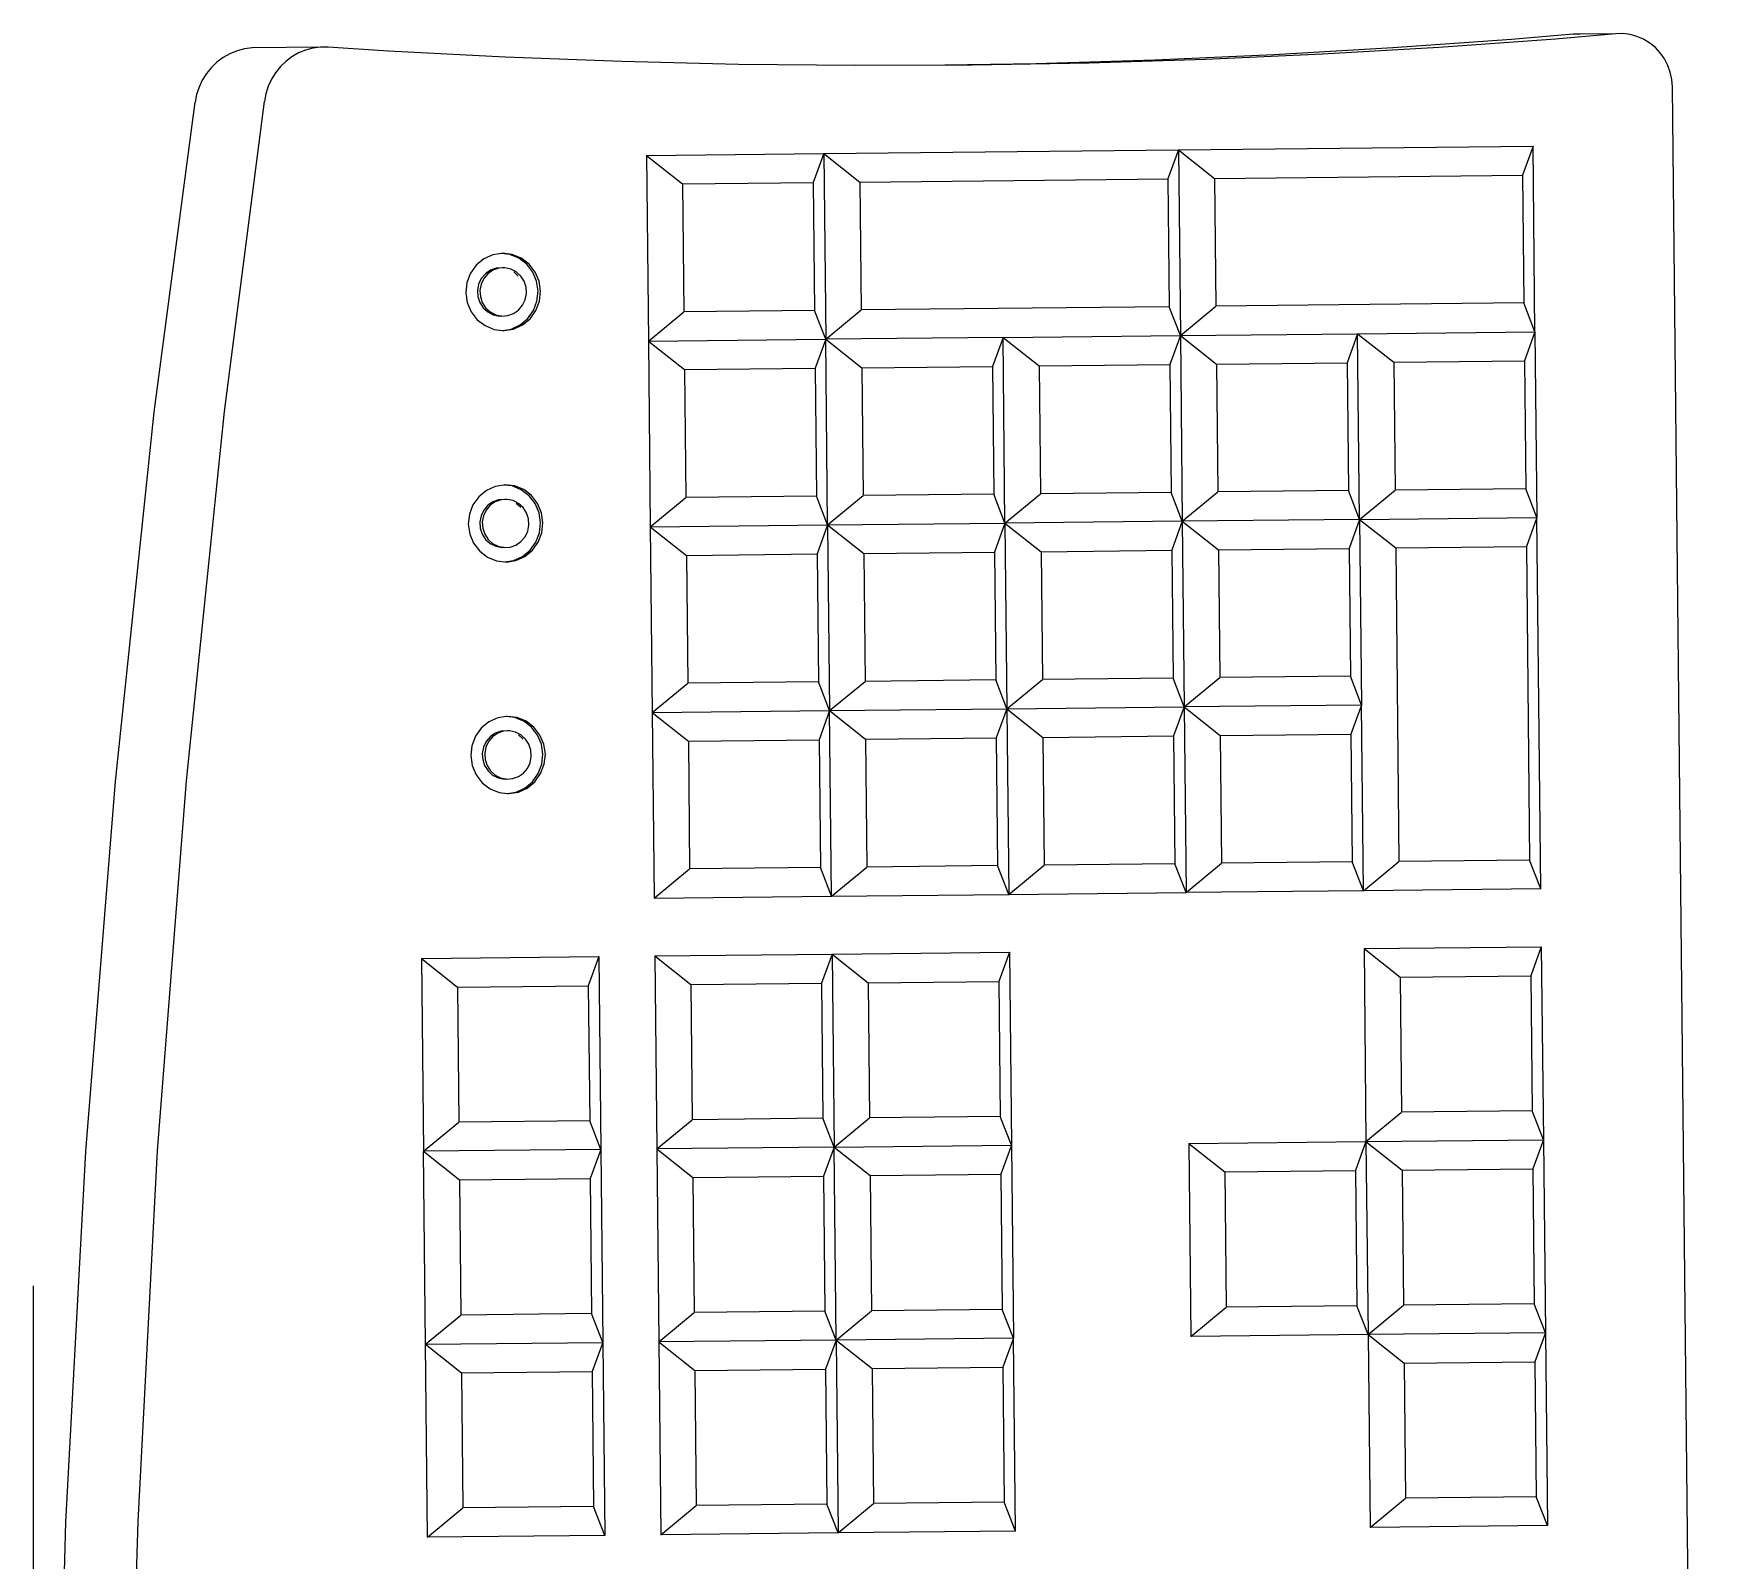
# Model space of a CAD drawing. Header units: metres. Extents: x -17 to 101, y 0 to 79.
# Drawn here: x 61.1716 to 61.3461, y 24.1094 to 24.2676 of the extents above; entities that cross this region are included whole.
import ezdxf

# ---------------------------------------------------------------- set-up
doc = ezdxf.new("R2010")
doc.units = ezdxf.units.M
doc.layers.add('Cotas varias El', color=253, linetype='Continuous', lineweight=13)

msp = doc.modelspace()

# ---------------------------------------------------------------- linework, layer by layer
at = {"layer": 'Cotas varias El'}
for p, q in [((61.33112, 24.26756, 0.04243), (61.32473, 24.26702, 0.04243)), ((61.33555, 24.26761, 0.04243), (61.32928, 24.26706, 0.04243)), ((61.33187, 24.26757, 0.04243), (61.33112, 24.26756, 0.04243)), ((61.33555, 24.26761, 0.04243), (61.33187, 24.26757, 0.04243)), ((61.33628, 24.26762, 0.04243), (61.33555, 24.26761, 0.04243)), ((61.33702, 24.26753, 0.04243), (61.33628, 24.26762, 0.04243)), ((61.33773, 24.26733, 0.04243), (61.33702, 24.26753, 0.04243)), ((61.19265, 24.26584, 0.04243), (61.19191, 24.26554, 0.04243)), ((61.19343, 24.26604, 0.04243), (61.19265, 24.26584, 0.04243)), ((61.19422, 24.26614, 0.04243), (61.19343, 24.26604, 0.04243)), ((61.20129, 24.26622, 0.04243), (61.19422, 24.26614, 0.04243)), ((61.19975, 24.26592, 0.04243), (61.19902, 24.26562, 0.04243)), ((61.20051, 24.26612, 0.04243), (61.19975, 24.26592, 0.04243)), ((61.20129, 24.26622, 0.04243), (61.20051, 24.26612, 0.04243)), ((61.20207, 24.26622, 0.04243), (61.20129, 24.26622, 0.04243)), ((61.20834, 24.26581, 0.04243), (61.20207, 24.26622, 0.04243)), ((61.22043, 24.26518, 0.04243), (61.20834, 24.26581, 0.04243)), ((61.31242, 24.26614, 0.04243), (61.3001, 24.26543, 0.04243)), ((61.31721, 24.26619, 0.04243), (61.30513, 24.26548, 0.04243)), ((61.32473, 24.26702, 0.04243), (61.31242, 24.26614, 0.04243)), ((61.32928, 24.26706, 0.04243), (61.31721, 24.26619, 0.04243)), ((61.33842, 24.26704, 0.04243), (61.33773, 24.26733, 0.04243)), ((61.33906, 24.26665, 0.04243), (61.33842, 24.26704, 0.04243)), ((61.33964, 24.26618, 0.04243), (61.33906, 24.26665, 0.04243)), ((61.34015, 24.26563, 0.04243), (61.33964, 24.26618, 0.04243)), ((61.18998, 24.26412, 0.04243), (61.18947, 24.2635, 0.04243)), ((61.19056, 24.26468, 0.04243), (61.18998, 24.26412, 0.04243)), ((61.19121, 24.26515, 0.04243), (61.19056, 24.26468, 0.04243)), ((61.19191, 24.26554, 0.04243), (61.19121, 24.26515, 0.04243)), ((61.19713, 24.2642, 0.04243), (61.19663, 24.26357, 0.04243)), ((61.1977, 24.26475, 0.04243), (61.19713, 24.2642, 0.04243)), ((61.19833, 24.26523, 0.04243), (61.1977, 24.26475, 0.04243)), ((61.19902, 24.26562, 0.04243), (61.19833, 24.26523, 0.04243)), ((61.23253, 24.26473, 0.04243), (61.22043, 24.26518, 0.04243)), ((61.24463, 24.26443, 0.04243), (61.23253, 24.26473, 0.04243)), ((61.25673, 24.26431, 0.04243), (61.24463, 24.26443, 0.04243)), ((61.26599, 24.26434, 0.04243), (61.25673, 24.26431, 0.04243)), ((61.27543, 24.2645, 0.04243), (61.26599, 24.26434, 0.04243)), ((61.26883, 24.26435, 0.04243), (61.26599, 24.26434, 0.04243)), ((61.28094, 24.26456, 0.04243), (61.26883, 24.26435, 0.04243)), ((61.28777, 24.26488, 0.04243), (61.27543, 24.2645, 0.04243)), ((61.29303, 24.26494, 0.04243), (61.28094, 24.26456, 0.04243)), ((61.3001, 24.26543, 0.04243), (61.28777, 24.26488, 0.04243)), ((61.30513, 24.26548, 0.04243), (61.29303, 24.26494, 0.04243)), ((61.34058, 24.26501, 0.04243), (61.34015, 24.26563, 0.04243)), ((61.34093, 24.26433, 0.04243), (61.34058, 24.26501, 0.04243)), ((61.34119, 24.26362, 0.04243), (61.34093, 24.26433, 0.04243)), ((61.18904, 24.26281, 0.04243), (61.1887, 24.26208, 0.04243)), ((61.18947, 24.2635, 0.04243), (61.18904, 24.26281, 0.04243)), ((61.19621, 24.26289, 0.04243), (61.19588, 24.26216, 0.04243)), ((61.19663, 24.26357, 0.04243), (61.19621, 24.26289, 0.04243)), ((61.34135, 24.26287, 0.04243), (61.34119, 24.26362, 0.04243)), ((61.34141, 24.26211, 0.04243), (61.34135, 24.26287, 0.04243)), ((61.18407, 24.22837, 0.04243), (61.1883, 24.26052, 0.04243)), ((61.18845, 24.26131, 0.04243), (61.1883, 24.26052, 0.04243)), ((61.1887, 24.26208, 0.04243), (61.18845, 24.26131, 0.04243)), ((61.19135, 24.22845, 0.04243), (61.19549, 24.26059, 0.04243)), ((61.19563, 24.26139, 0.04243), (61.19549, 24.26059, 0.04243)), ((61.19588, 24.26216, 0.04243), (61.19563, 24.26139, 0.04243)), ((61.34606, 23.81413, 0.04243), (61.34141, 24.26211, 0.04243)), ((61.25345, 24.25519, 0.04243), (61.29021, 24.25557, 0.04243)), ((61.29021, 24.25557, 0.04243), (61.28911, 24.25256, 0.04243)), ((61.29021, 24.25557, 0.04243), (61.32696, 24.25596, 0.04243)), ((61.29021, 24.25557, 0.04243), (61.29395, 24.25261, 0.04243)), ((61.29021, 24.25557, 0.04243), (61.29041, 24.23633, 0.04243)), ((61.32696, 24.25596, 0.04243), (61.32587, 24.25294, 0.04243)), ((61.32716, 24.23671, 0.04243), (61.32696, 24.25596, 0.04243)), ((61.23507, 24.255, 0.04243), (61.25345, 24.25519, 0.04243)), ((61.23507, 24.255, 0.04243), (61.23882, 24.25204, 0.04243)), ((61.23507, 24.255, 0.04243), (61.23527, 24.23575, 0.04243)), ((61.25345, 24.25519, 0.04243), (61.25236, 24.25218, 0.04243)), ((61.25345, 24.25519, 0.04243), (61.25719, 24.25223, 0.04243)), ((61.25345, 24.25519, 0.04243), (61.25365, 24.23594, 0.04243)), ((61.23882, 24.25204, 0.04243), (61.25236, 24.25218, 0.04243)), ((61.23882, 24.25204, 0.04243), (61.23895, 24.23879, 0.04243)), ((61.25236, 24.25218, 0.04243), (61.2525, 24.23893, 0.04243)), ((61.25719, 24.25223, 0.04243), (61.28911, 24.25256, 0.04243)), ((61.25719, 24.25223, 0.04243), (61.25733, 24.23898, 0.04243)), ((61.28911, 24.25256, 0.04243), (61.28925, 24.23931, 0.04243)), ((61.29395, 24.25261, 0.04243), (61.32587, 24.25294, 0.04243)), ((61.29395, 24.25261, 0.04243), (61.29409, 24.23936, 0.04243)), ((61.32587, 24.25294, 0.04243), (61.326, 24.2397, 0.04243)), ((61.22004, 24.24483, 0.04243), (61.21916, 24.24469, 0.04243)), ((61.22016, 24.24485, 0.04243), (61.22004, 24.24483, 0.04243)), ((61.22091, 24.24472, 0.04243), (61.22004, 24.24483, 0.04243)), ((61.22116, 24.24473, 0.04243), (61.22016, 24.24485, 0.04243)), ((61.21744, 24.24362, 0.04243), (61.21684, 24.24278, 0.04243)), ((61.21823, 24.24427, 0.04243), (61.21744, 24.24362, 0.04243)), ((61.21916, 24.24469, 0.04243), (61.21823, 24.24427, 0.04243)), ((61.21891, 24.24309, 0.04243), (61.21838, 24.24272, 0.04243)), ((61.21916, 24.24309, 0.04243), (61.21863, 24.24273, 0.04243)), ((61.2195, 24.2433, 0.04243), (61.21891, 24.24309, 0.04243)), ((61.21976, 24.2433, 0.04243), (61.21916, 24.24309, 0.04243)), ((61.21976, 24.2433, 0.04243), (61.2195, 24.2433, 0.04243)), ((61.22013, 24.24334, 0.04243), (61.21976, 24.2433, 0.04243)), ((61.22039, 24.24334, 0.04243), (61.22013, 24.24334, 0.04243)), ((61.22101, 24.24321, 0.04243), (61.22039, 24.24334, 0.04243)), ((61.22185, 24.24434, 0.04243), (61.22091, 24.24472, 0.04243)), ((61.22157, 24.24292, 0.04243), (61.22101, 24.24321, 0.04243)), ((61.2221, 24.24435, 0.04243), (61.22116, 24.24473, 0.04243)), ((61.22266, 24.24372, 0.04243), (61.22185, 24.24434, 0.04243)), ((61.22291, 24.24372, 0.04243), (61.2221, 24.24435, 0.04243)), ((61.22329, 24.2429, 0.04243), (61.22266, 24.24372, 0.04243)), ((61.22354, 24.24291, 0.04243), (61.22291, 24.24372, 0.04243)), ((61.21647, 24.24181, 0.04243), (61.21636, 24.24077, 0.04243)), ((61.21684, 24.24278, 0.04243), (61.21647, 24.24181, 0.04243)), ((61.21768, 24.24165, 0.04243), (61.21756, 24.24101, 0.04243)), ((61.21796, 24.24223, 0.04243), (61.21768, 24.24165, 0.04243)), ((61.21794, 24.24165, 0.04243), (61.21782, 24.24101, 0.04243)), ((61.21822, 24.24224, 0.04243), (61.21794, 24.24165, 0.04243)), ((61.21838, 24.24272, 0.04243), (61.21796, 24.24223, 0.04243)), ((61.21863, 24.24273, 0.04243), (61.21822, 24.24224, 0.04243)), ((61.22179, 24.24249, 0.04243), (61.22132, 24.24292, 0.04243)), ((61.22205, 24.24249, 0.04243), (61.22157, 24.24292, 0.04243)), ((61.2224, 24.24195, 0.04243), (61.22205, 24.24249, 0.04243)), ((61.2226, 24.24133, 0.04243), (61.2224, 24.24195, 0.04243)), ((61.22264, 24.24068, 0.04243), (61.2226, 24.24133, 0.04243)), ((61.22369, 24.24195, 0.04243), (61.22329, 24.2429, 0.04243)), ((61.22395, 24.24195, 0.04243), (61.22354, 24.24291, 0.04243)), ((61.22384, 24.24091, 0.04243), (61.22369, 24.24195, 0.04243)), ((61.2241, 24.24092, 0.04243), (61.22395, 24.24195, 0.04243)), ((61.21636, 24.24077, 0.04243), (61.21651, 24.23974, 0.04243)), ((61.21651, 24.23974, 0.04243), (61.21691, 24.23878, 0.04243)), ((61.21756, 24.24101, 0.04243), (61.2176, 24.24036, 0.04243)), ((61.2176, 24.24036, 0.04243), (61.21781, 24.23974, 0.04243)), ((61.21781, 24.23974, 0.04243), (61.21816, 24.2392, 0.04243)), ((61.21782, 24.24101, 0.04243), (61.21786, 24.24036, 0.04243)), ((61.21786, 24.24036, 0.04243), (61.21806, 24.23974, 0.04243)), ((61.21806, 24.23974, 0.04243), (61.21841, 24.2392, 0.04243)), ((61.22224, 24.23946, 0.04243), (61.22252, 24.24004, 0.04243)), ((61.22252, 24.24004, 0.04243), (61.22264, 24.24068, 0.04243)), ((61.22336, 24.23891, 0.04243), (61.22373, 24.23988, 0.04243)), ((61.22361, 24.23891, 0.04243), (61.22398, 24.23988, 0.04243)), ((61.22373, 24.23988, 0.04243), (61.22384, 24.24091, 0.04243)), ((61.22398, 24.23988, 0.04243), (61.2241, 24.24092, 0.04243)), ((61.326, 24.2397, 0.04243), (61.29409, 24.23936, 0.04243)), ((61.32716, 24.23671, 0.04243), (61.326, 24.2397, 0.04243)), ((61.21691, 24.23878, 0.04243), (61.21754, 24.23797, 0.04243)), ((61.21754, 24.23797, 0.04243), (61.21836, 24.23735, 0.04243)), ((61.21816, 24.2392, 0.04243), (61.21863, 24.23877, 0.04243)), ((61.21841, 24.2392, 0.04243), (61.21888, 24.23877, 0.04243)), ((61.21863, 24.23877, 0.04243), (61.2192, 24.23848, 0.04243)), ((61.21888, 24.23877, 0.04243), (61.21945, 24.23848, 0.04243)), ((61.2192, 24.23848, 0.04243), (61.21982, 24.23835, 0.04243)), ((61.21945, 24.23848, 0.04243), (61.22007, 24.23835, 0.04243)), ((61.22007, 24.23835, 0.04243), (61.21982, 24.23835, 0.04243)), ((61.22007, 24.23835, 0.04243), (61.2207, 24.23839, 0.04243)), ((61.2207, 24.23839, 0.04243), (61.2213, 24.2386, 0.04243)), ((61.2213, 24.2386, 0.04243), (61.22182, 24.23897, 0.04243)), ((61.22182, 24.23897, 0.04243), (61.22224, 24.23946, 0.04243)), ((61.22197, 24.23742, 0.04243), (61.22276, 24.23807, 0.04243)), ((61.22222, 24.23742, 0.04243), (61.22301, 24.23807, 0.04243)), ((61.22276, 24.23807, 0.04243), (61.22336, 24.23891, 0.04243)), ((61.22301, 24.23807, 0.04243), (61.22361, 24.23891, 0.04243)), ((61.23527, 24.23575, 0.04243), (61.23895, 24.23879, 0.04243)), ((61.2525, 24.23893, 0.04243), (61.23895, 24.23879, 0.04243)), ((61.25365, 24.23594, 0.04243), (61.2525, 24.23893, 0.04243)), ((61.25365, 24.23594, 0.04243), (61.25733, 24.23898, 0.04243)), ((61.28925, 24.23931, 0.04243), (61.25733, 24.23898, 0.04243)), ((61.29041, 24.23633, 0.04243), (61.28925, 24.23931, 0.04243)), ((61.29041, 24.23633, 0.04243), (61.29409, 24.23936, 0.04243)), ((61.21836, 24.23735, 0.04243), (61.2193, 24.23696, 0.04243)), ((61.2193, 24.23696, 0.04243), (61.22017, 24.23686, 0.04243)), ((61.22017, 24.23686, 0.04243), (61.22105, 24.237, 0.04243)), ((61.22017, 24.23686, 0.04243), (61.2203, 24.23685, 0.04243)), ((61.2203, 24.23685, 0.04243), (61.2213, 24.237, 0.04243)), ((61.22105, 24.237, 0.04243), (61.22197, 24.23742, 0.04243)), ((61.2213, 24.237, 0.04243), (61.22222, 24.23742, 0.04243)), ((61.27203, 24.23613, 0.04243), (61.25365, 24.23594, 0.04243)), ((61.27203, 24.23613, 0.04243), (61.27093, 24.23312, 0.04243)), ((61.27203, 24.23613, 0.04243), (61.29041, 24.23633, 0.04243)), ((61.27203, 24.23613, 0.04243), (61.27577, 24.23317, 0.04243)), ((61.27223, 24.21689, 0.04243), (61.27203, 24.23613, 0.04243)), ((61.29041, 24.23633, 0.04243), (61.28931, 24.23331, 0.04243)), ((61.29041, 24.23633, 0.04243), (61.30878, 24.23652, 0.04243)), ((61.29041, 24.23633, 0.04243), (61.29415, 24.23336, 0.04243)), ((61.29041, 24.23633, 0.04243), (61.29061, 24.21708, 0.04243)), ((61.30878, 24.23652, 0.04243), (61.30769, 24.2335, 0.04243)), ((61.30878, 24.23652, 0.04243), (61.32716, 24.23671, 0.04243)), ((61.30878, 24.23652, 0.04243), (61.31253, 24.23355, 0.04243)), ((61.30898, 24.21727, 0.04243), (61.30878, 24.23652, 0.04243)), ((61.32716, 24.23671, 0.04243), (61.32607, 24.2337, 0.04243)), ((61.32716, 24.23671, 0.04243), (61.32736, 24.21746, 0.04243)), ((61.23527, 24.23575, 0.04243), (61.25365, 24.23594, 0.04243)), ((61.23527, 24.23575, 0.04243), (61.23902, 24.23279, 0.04243)), ((61.23527, 24.23575, 0.04243), (61.23547, 24.2165, 0.04243)), ((61.25365, 24.23594, 0.04243), (61.25256, 24.23293, 0.04243)), ((61.25365, 24.23594, 0.04243), (61.25739, 24.23298, 0.04243)), ((61.25385, 24.21669, 0.04243), (61.25365, 24.23594, 0.04243)), ((61.23902, 24.23279, 0.04243), (61.25256, 24.23293, 0.04243)), ((61.23902, 24.23279, 0.04243), (61.23915, 24.21954, 0.04243)), ((61.25256, 24.23293, 0.04243), (61.2527, 24.21968, 0.04243)), ((61.25739, 24.23298, 0.04243), (61.27093, 24.23312, 0.04243)), ((61.25739, 24.23298, 0.04243), (61.25753, 24.21973, 0.04243)), ((61.27093, 24.23312, 0.04243), (61.27107, 24.21987, 0.04243)), ((61.27577, 24.23317, 0.04243), (61.28931, 24.23331, 0.04243)), ((61.27577, 24.23317, 0.04243), (61.27591, 24.21992, 0.04243)), ((61.28931, 24.23331, 0.04243), (61.28945, 24.22006, 0.04243)), ((61.29415, 24.23336, 0.04243), (61.30769, 24.2335, 0.04243)), ((61.29415, 24.23336, 0.04243), (61.29429, 24.22011, 0.04243)), ((61.30769, 24.2335, 0.04243), (61.30783, 24.22026, 0.04243)), ((61.31253, 24.23355, 0.04243), (61.32607, 24.2337, 0.04243)), ((61.31253, 24.23355, 0.04243), (61.31266, 24.22031, 0.04243)), ((61.32607, 24.2337, 0.04243), (61.3262, 24.22045, 0.04243)), ((61.18004, 24.19011, 0.04243), (61.18407, 24.22837, 0.04243)), ((61.18739, 24.19018, 0.04243), (61.19135, 24.22845, 0.04243)), ((61.21941, 24.22069, 0.04243), (61.21848, 24.22027, 0.04243)), ((61.22029, 24.22083, 0.04243), (61.21941, 24.22069, 0.04243)), ((61.22041, 24.22085, 0.04243), (61.22029, 24.22083, 0.04243)), ((61.22116, 24.22073, 0.04243), (61.22029, 24.22083, 0.04243)), ((61.22141, 24.22073, 0.04243), (61.22041, 24.22085, 0.04243)), ((61.2221, 24.22034, 0.04243), (61.22116, 24.22073, 0.04243)), ((61.22235, 24.22035, 0.04243), (61.22141, 24.22073, 0.04243)), ((61.3262, 24.22045, 0.04243), (61.31266, 24.22031, 0.04243)), ((61.32736, 24.21746, 0.04243), (61.3262, 24.22045, 0.04243)), ((61.21709, 24.21878, 0.04243), (61.21672, 24.21781, 0.04243)), ((61.21769, 24.21962, 0.04243), (61.21709, 24.21878, 0.04243)), ((61.21848, 24.22027, 0.04243), (61.21769, 24.21962, 0.04243)), ((61.21863, 24.21873, 0.04243), (61.21821, 24.21823, 0.04243)), ((61.21888, 24.21873, 0.04243), (61.21847, 24.21824, 0.04243)), ((61.21915, 24.21909, 0.04243), (61.21863, 24.21873, 0.04243)), ((61.21941, 24.21909, 0.04243), (61.21888, 24.21873, 0.04243)), ((61.21975, 24.2193, 0.04243), (61.21915, 24.21909, 0.04243)), ((61.22001, 24.2193, 0.04243), (61.21941, 24.21909, 0.04243)), ((61.22001, 24.2193, 0.04243), (61.21975, 24.2193, 0.04243)), ((61.22038, 24.21934, 0.04243), (61.22001, 24.2193, 0.04243)), ((61.22064, 24.21934, 0.04243), (61.22038, 24.21934, 0.04243)), ((61.22126, 24.21921, 0.04243), (61.22064, 24.21934, 0.04243)), ((61.22182, 24.21892, 0.04243), (61.22126, 24.21921, 0.04243)), ((61.22204, 24.21849, 0.04243), (61.22157, 24.21892, 0.04243)), ((61.2223, 24.21849, 0.04243), (61.22182, 24.21892, 0.04243)), ((61.22291, 24.21972, 0.04243), (61.2221, 24.22034, 0.04243)), ((61.22316, 24.21973, 0.04243), (61.22235, 24.22035, 0.04243)), ((61.22354, 24.21891, 0.04243), (61.22291, 24.21972, 0.04243)), ((61.22379, 24.21891, 0.04243), (61.22316, 24.21973, 0.04243)), ((61.22394, 24.21795, 0.04243), (61.22354, 24.21891, 0.04243)), ((61.2242, 24.21795, 0.04243), (61.22379, 24.21891, 0.04243)), ((61.23547, 24.2165, 0.04243), (61.23915, 24.21954, 0.04243)), ((61.2527, 24.21968, 0.04243), (61.23915, 24.21954, 0.04243)), ((61.25385, 24.21669, 0.04243), (61.2527, 24.21968, 0.04243)), ((61.25385, 24.21669, 0.04243), (61.25753, 24.21973, 0.04243)), ((61.27107, 24.21987, 0.04243), (61.25753, 24.21973, 0.04243)), ((61.27223, 24.21689, 0.04243), (61.27107, 24.21987, 0.04243)), ((61.27223, 24.21689, 0.04243), (61.27591, 24.21992, 0.04243)), ((61.28945, 24.22006, 0.04243), (61.27591, 24.21992, 0.04243)), ((61.29061, 24.21708, 0.04243), (61.28945, 24.22006, 0.04243)), ((61.29061, 24.21708, 0.04243), (61.29429, 24.22011, 0.04243)), ((61.30783, 24.22026, 0.04243), (61.29429, 24.22011, 0.04243)), ((61.30898, 24.21727, 0.04243), (61.30783, 24.22026, 0.04243)), ((61.30898, 24.21727, 0.04243), (61.31266, 24.22031, 0.04243)), ((61.21672, 24.21781, 0.04243), (61.21661, 24.21678, 0.04243)), ((61.21793, 24.21765, 0.04243), (61.21781, 24.21701, 0.04243)), ((61.21781, 24.21701, 0.04243), (61.21785, 24.21636, 0.04243)), ((61.21821, 24.21823, 0.04243), (61.21793, 24.21765, 0.04243)), ((61.21819, 24.21765, 0.04243), (61.21806, 24.21701, 0.04243)), ((61.21806, 24.21701, 0.04243), (61.21811, 24.21636, 0.04243)), ((61.21847, 24.21824, 0.04243), (61.21819, 24.21765, 0.04243)), ((61.22265, 24.21795, 0.04243), (61.2223, 24.21849, 0.04243)), ((61.22285, 24.21733, 0.04243), (61.22265, 24.21795, 0.04243)), ((61.22289, 24.21668, 0.04243), (61.22285, 24.21733, 0.04243)), ((61.22409, 24.21692, 0.04243), (61.22394, 24.21795, 0.04243)), ((61.22398, 24.21588, 0.04243), (61.22409, 24.21692, 0.04243)), ((61.22435, 24.21692, 0.04243), (61.2242, 24.21795, 0.04243)), ((61.22423, 24.21588, 0.04243), (61.22435, 24.21692, 0.04243)), ((61.25385, 24.21669, 0.04243), (61.27223, 24.21689, 0.04243)), ((61.27223, 24.21689, 0.04243), (61.27113, 24.21387, 0.04243)), ((61.29061, 24.21708, 0.04243), (61.27223, 24.21689, 0.04243)), ((61.27223, 24.21689, 0.04243), (61.27597, 24.21392, 0.04243)), ((61.27223, 24.21689, 0.04243), (61.27243, 24.19764, 0.04243)), ((61.29061, 24.21708, 0.04243), (61.28951, 24.21406, 0.04243)), ((61.30898, 24.21727, 0.04243), (61.29061, 24.21708, 0.04243)), ((61.29061, 24.21708, 0.04243), (61.29435, 24.21411, 0.04243)), ((61.29061, 24.21708, 0.04243), (61.29081, 24.19783, 0.04243)), ((61.30898, 24.21727, 0.04243), (61.30789, 24.21426, 0.04243)), ((61.30898, 24.21727, 0.04243), (61.32736, 24.21746, 0.04243)), ((61.30898, 24.21727, 0.04243), (61.31273, 24.21431, 0.04243)), ((61.30898, 24.21727, 0.04243), (61.30918, 24.19802, 0.04243)), ((61.32736, 24.21746, 0.04243), (61.32627, 24.21445, 0.04243)), ((61.32776, 24.17896, 0.04243), (61.32736, 24.21746, 0.04243)), ((61.21661, 24.21678, 0.04243), (61.21676, 24.21574, 0.04243)), ((61.21676, 24.21574, 0.04243), (61.21716, 24.21479, 0.04243)), ((61.21785, 24.21636, 0.04243), (61.21806, 24.21574, 0.04243)), ((61.21806, 24.21574, 0.04243), (61.21841, 24.2152, 0.04243)), ((61.21811, 24.21636, 0.04243), (61.21831, 24.21574, 0.04243)), ((61.21831, 24.21574, 0.04243), (61.21866, 24.2152, 0.04243)), ((61.21841, 24.2152, 0.04243), (61.21888, 24.21477, 0.04243)), ((61.21866, 24.2152, 0.04243), (61.21913, 24.21477, 0.04243)), ((61.22207, 24.21497, 0.04243), (61.22249, 24.21546, 0.04243)), ((61.22249, 24.21546, 0.04243), (61.22277, 24.21604, 0.04243)), ((61.22277, 24.21604, 0.04243), (61.22289, 24.21668, 0.04243)), ((61.22361, 24.21491, 0.04243), (61.22398, 24.21588, 0.04243)), ((61.22386, 24.21491, 0.04243), (61.22423, 24.21588, 0.04243)), ((61.23547, 24.2165, 0.04243), (61.25385, 24.21669, 0.04243)), ((61.23547, 24.2165, 0.04243), (61.23922, 24.21354, 0.04243)), ((61.23547, 24.2165, 0.04243), (61.23568, 24.19725, 0.04243)), ((61.25385, 24.21669, 0.04243), (61.25276, 24.21368, 0.04243)), ((61.25385, 24.21669, 0.04243), (61.25759, 24.21373, 0.04243)), ((61.25385, 24.21669, 0.04243), (61.25405, 24.19745, 0.04243)), ((61.21716, 24.21479, 0.04243), (61.21779, 24.21397, 0.04243)), ((61.21779, 24.21397, 0.04243), (61.21861, 24.21335, 0.04243)), ((61.21888, 24.21477, 0.04243), (61.21945, 24.21448, 0.04243)), ((61.21913, 24.21477, 0.04243), (61.2197, 24.21448, 0.04243)), ((61.21945, 24.21448, 0.04243), (61.22007, 24.21435, 0.04243)), ((61.2197, 24.21448, 0.04243), (61.22032, 24.21435, 0.04243)), ((61.22032, 24.21435, 0.04243), (61.22007, 24.21435, 0.04243)), ((61.22032, 24.21435, 0.04243), (61.22095, 24.21439, 0.04243)), ((61.22095, 24.21439, 0.04243), (61.22155, 24.2146, 0.04243)), ((61.22129, 24.213, 0.04243), (61.22222, 24.21342, 0.04243)), ((61.22155, 24.2146, 0.04243), (61.22207, 24.21497, 0.04243)), ((61.22155, 24.213, 0.04243), (61.22247, 24.21342, 0.04243)), ((61.22222, 24.21342, 0.04243), (61.22301, 24.21407, 0.04243)), ((61.22247, 24.21342, 0.04243), (61.22326, 24.21407, 0.04243)), ((61.22301, 24.21407, 0.04243), (61.22361, 24.21491, 0.04243)), ((61.22326, 24.21407, 0.04243), (61.22386, 24.21491, 0.04243)), ((61.23922, 24.21354, 0.04243), (61.25276, 24.21368, 0.04243)), ((61.23922, 24.21354, 0.04243), (61.23935, 24.20029, 0.04243)), ((61.25276, 24.21368, 0.04243), (61.2529, 24.20043, 0.04243)), ((61.25759, 24.21373, 0.04243), (61.27113, 24.21387, 0.04243)), ((61.25759, 24.21373, 0.04243), (61.25773, 24.20048, 0.04243)), ((61.27113, 24.21387, 0.04243), (61.27127, 24.20062, 0.04243)), ((61.27597, 24.21392, 0.04243), (61.28951, 24.21406, 0.04243)), ((61.27597, 24.21392, 0.04243), (61.27611, 24.20067, 0.04243)), ((61.28951, 24.21406, 0.04243), (61.28965, 24.20082, 0.04243)), ((61.29435, 24.21411, 0.04243), (61.30789, 24.21426, 0.04243)), ((61.29435, 24.21411, 0.04243), (61.29449, 24.20087, 0.04243)), ((61.30789, 24.21426, 0.04243), (61.30803, 24.20101, 0.04243)), ((61.31273, 24.21431, 0.04243), (61.32627, 24.21445, 0.04243)), ((61.31273, 24.21431, 0.04243), (61.31306, 24.18181, 0.04243)), ((61.32627, 24.21445, 0.04243), (61.3266, 24.18195, 0.04243)), ((61.21861, 24.21335, 0.04243), (61.21955, 24.21297, 0.04243)), ((61.21955, 24.21297, 0.04243), (61.22042, 24.21286, 0.04243)), ((61.22042, 24.21286, 0.04243), (61.22129, 24.213, 0.04243)), ((61.22042, 24.21286, 0.04243), (61.22055, 24.21285, 0.04243)), ((61.22055, 24.21285, 0.04243), (61.22155, 24.213, 0.04243)), ((61.23568, 24.19725, 0.04243), (61.23935, 24.20029, 0.04243)), ((61.2529, 24.20043, 0.04243), (61.23935, 24.20029, 0.04243)), ((61.25405, 24.19745, 0.04243), (61.2529, 24.20043, 0.04243)), ((61.25405, 24.19745, 0.04243), (61.25773, 24.20048, 0.04243)), ((61.27127, 24.20062, 0.04243), (61.25773, 24.20048, 0.04243)), ((61.27243, 24.19764, 0.04243), (61.27127, 24.20062, 0.04243)), ((61.27243, 24.19764, 0.04243), (61.27611, 24.20067, 0.04243)), ((61.28965, 24.20082, 0.04243), (61.27611, 24.20067, 0.04243)), ((61.29081, 24.19783, 0.04243), (61.28965, 24.20082, 0.04243)), ((61.29081, 24.19783, 0.04243), (61.29449, 24.20087, 0.04243)), ((61.30803, 24.20101, 0.04243), (61.29449, 24.20087, 0.04243)), ((61.30918, 24.19802, 0.04243), (61.30803, 24.20101, 0.04243)), ((61.27243, 24.19764, 0.04243), (61.29081, 24.19783, 0.04243)), ((61.29081, 24.19783, 0.04243), (61.28971, 24.19482, 0.04243)), ((61.30918, 24.19802, 0.04243), (61.29081, 24.19783, 0.04243)), ((61.29081, 24.19783, 0.04243), (61.29455, 24.19487, 0.04243)), ((61.29081, 24.19783, 0.04243), (61.29101, 24.17858, 0.04243)), ((61.30918, 24.19802, 0.04243), (61.30809, 24.19501, 0.04243)), ((61.30938, 24.17877, 0.04243), (61.30918, 24.19802, 0.04243)), ((61.21873, 24.19628, 0.04243), (61.21794, 24.19563, 0.04243)), ((61.21966, 24.19669, 0.04243), (61.21873, 24.19628, 0.04243)), ((61.22054, 24.19683, 0.04243), (61.21966, 24.19669, 0.04243)), ((61.22066, 24.19685, 0.04243), (61.22054, 24.19683, 0.04243)), ((61.22141, 24.19673, 0.04243), (61.22054, 24.19683, 0.04243)), ((61.22166, 24.19673, 0.04243), (61.22066, 24.19685, 0.04243)), ((61.22235, 24.19635, 0.04243), (61.22141, 24.19673, 0.04243)), ((61.2226, 24.19635, 0.04243), (61.22166, 24.19673, 0.04243)), ((61.22316, 24.19572, 0.04243), (61.22235, 24.19635, 0.04243)), ((61.22341, 24.19573, 0.04243), (61.2226, 24.19635, 0.04243)), ((61.23568, 24.19725, 0.04243), (61.25405, 24.19745, 0.04243)), ((61.23568, 24.19725, 0.04243), (61.23942, 24.19429, 0.04243)), ((61.23568, 24.19725, 0.04243), (61.23588, 24.17801, 0.04243)), ((61.25405, 24.19745, 0.04243), (61.25296, 24.19443, 0.04243)), ((61.25405, 24.19745, 0.04243), (61.27243, 24.19764, 0.04243)), ((61.25405, 24.19745, 0.04243), (61.25779, 24.19448, 0.04243)), ((61.25425, 24.1782, 0.04243), (61.25405, 24.19745, 0.04243)), ((61.27243, 24.19764, 0.04243), (61.27133, 24.19462, 0.04243)), ((61.27243, 24.19764, 0.04243), (61.27617, 24.19467, 0.04243)), ((61.27243, 24.19764, 0.04243), (61.27263, 24.17839, 0.04243)), ((61.21734, 24.19479, 0.04243), (61.21697, 24.19381, 0.04243)), ((61.21794, 24.19563, 0.04243), (61.21734, 24.19479, 0.04243)), ((61.21846, 24.19424, 0.04243), (61.21818, 24.19365, 0.04243)), ((61.21872, 24.19424, 0.04243), (61.21844, 24.19365, 0.04243)), ((61.21888, 24.19473, 0.04243), (61.21846, 24.19424, 0.04243)), ((61.21913, 24.19473, 0.04243), (61.21872, 24.19424, 0.04243)), ((61.2194, 24.19509, 0.04243), (61.21888, 24.19473, 0.04243)), ((61.21966, 24.19509, 0.04243), (61.21913, 24.19473, 0.04243)), ((61.22, 24.1953, 0.04243), (61.2194, 24.19509, 0.04243)), ((61.22026, 24.1953, 0.04243), (61.21966, 24.19509, 0.04243)), ((61.22026, 24.1953, 0.04243), (61.22, 24.1953, 0.04243)), ((61.22063, 24.19534, 0.04243), (61.22026, 24.1953, 0.04243)), ((61.22089, 24.19534, 0.04243), (61.22063, 24.19534, 0.04243)), ((61.2215, 24.19522, 0.04243), (61.22089, 24.19534, 0.04243)), ((61.22207, 24.19493, 0.04243), (61.2215, 24.19522, 0.04243)), ((61.22229, 24.19449, 0.04243), (61.22182, 24.19492, 0.04243)), ((61.22255, 24.1945, 0.04243), (61.22207, 24.19493, 0.04243)), ((61.2229, 24.19395, 0.04243), (61.22255, 24.1945, 0.04243)), ((61.22379, 24.19491, 0.04243), (61.22316, 24.19572, 0.04243)), ((61.22404, 24.19491, 0.04243), (61.22341, 24.19573, 0.04243)), ((61.22419, 24.19395, 0.04243), (61.22379, 24.19491, 0.04243)), ((61.22445, 24.19395, 0.04243), (61.22404, 24.19491, 0.04243)), ((61.23942, 24.19429, 0.04243), (61.25296, 24.19443, 0.04243)), ((61.23942, 24.19429, 0.04243), (61.23955, 24.18104, 0.04243)), ((61.25296, 24.19443, 0.04243), (61.2531, 24.18118, 0.04243)), ((61.25779, 24.19448, 0.04243), (61.27133, 24.19462, 0.04243)), ((61.25779, 24.19448, 0.04243), (61.25793, 24.18123, 0.04243)), ((61.27133, 24.19462, 0.04243), (61.27147, 24.18138, 0.04243)), ((61.27617, 24.19467, 0.04243), (61.28971, 24.19482, 0.04243)), ((61.27617, 24.19467, 0.04243), (61.27631, 24.18143, 0.04243)), ((61.28971, 24.19482, 0.04243), (61.28985, 24.18157, 0.04243)), ((61.29455, 24.19487, 0.04243), (61.30809, 24.19501, 0.04243)), ((61.29455, 24.19487, 0.04243), (61.29469, 24.18162, 0.04243)), ((61.30809, 24.19501, 0.04243), (61.30823, 24.18176, 0.04243)), ((61.21697, 24.19381, 0.04243), (61.21686, 24.19278, 0.04243)), ((61.21686, 24.19278, 0.04243), (61.21701, 24.19174, 0.04243)), ((61.21818, 24.19365, 0.04243), (61.21806, 24.19301, 0.04243)), ((61.21806, 24.19301, 0.04243), (61.2181, 24.19236, 0.04243)), ((61.21844, 24.19365, 0.04243), (61.21831, 24.19301, 0.04243)), ((61.21831, 24.19301, 0.04243), (61.21836, 24.19236, 0.04243)), ((61.2231, 24.19333, 0.04243), (61.2229, 24.19395, 0.04243)), ((61.22302, 24.19204, 0.04243), (61.22314, 24.19268, 0.04243)), ((61.22314, 24.19268, 0.04243), (61.2231, 24.19333, 0.04243)), ((61.22434, 24.19292, 0.04243), (61.22419, 24.19395, 0.04243)), ((61.22423, 24.19188, 0.04243), (61.22434, 24.19292, 0.04243)), ((61.2246, 24.19292, 0.04243), (61.22445, 24.19395, 0.04243)), ((61.22448, 24.19188, 0.04243), (61.2246, 24.19292, 0.04243)), ((61.21701, 24.19174, 0.04243), (61.21741, 24.19079, 0.04243)), ((61.21741, 24.19079, 0.04243), (61.21804, 24.18997, 0.04243)), ((61.2181, 24.19236, 0.04243), (61.2183, 24.19174, 0.04243)), ((61.2183, 24.19174, 0.04243), (61.21866, 24.1912, 0.04243)), ((61.21836, 24.19236, 0.04243), (61.21856, 24.19174, 0.04243)), ((61.21856, 24.19174, 0.04243), (61.21891, 24.1912, 0.04243)), ((61.21866, 24.1912, 0.04243), (61.21913, 24.19077, 0.04243)), ((61.21891, 24.1912, 0.04243), (61.21938, 24.19077, 0.04243)), ((61.21913, 24.19077, 0.04243), (61.2197, 24.19048, 0.04243)), ((61.21938, 24.19077, 0.04243), (61.21995, 24.19048, 0.04243)), ((61.2218, 24.19061, 0.04243), (61.22232, 24.19097, 0.04243)), ((61.22232, 24.19097, 0.04243), (61.22274, 24.19146, 0.04243)), ((61.22274, 24.19146, 0.04243), (61.22302, 24.19204, 0.04243)), ((61.22326, 24.19007, 0.04243), (61.22386, 24.19091, 0.04243)), ((61.22351, 24.19007, 0.04243), (61.22411, 24.19091, 0.04243)), ((61.22386, 24.19091, 0.04243), (61.22423, 24.19188, 0.04243)), ((61.22411, 24.19091, 0.04243), (61.22448, 24.19188, 0.04243)), ((61.17698, 24.15174, 0.04243), (61.18004, 24.19011, 0.04243)), ((61.1844, 24.15182, 0.04243), (61.18739, 24.19018, 0.04243)), ((61.21804, 24.18997, 0.04243), (61.21886, 24.18935, 0.04243)), ((61.21886, 24.18935, 0.04243), (61.2198, 24.18897, 0.04243)), ((61.2197, 24.19048, 0.04243), (61.22032, 24.19035, 0.04243)), ((61.2198, 24.18897, 0.04243), (61.22066, 24.18886, 0.04243)), ((61.21995, 24.19048, 0.04243), (61.22057, 24.19035, 0.04243)), ((61.22057, 24.19035, 0.04243), (61.22032, 24.19035, 0.04243)), ((61.22057, 24.19035, 0.04243), (61.2212, 24.1904, 0.04243)), ((61.22066, 24.18886, 0.04243), (61.22154, 24.189, 0.04243)), ((61.2208, 24.18885, 0.04243), (61.2218, 24.189, 0.04243)), ((61.2212, 24.1904, 0.04243), (61.2218, 24.19061, 0.04243)), ((61.22154, 24.189, 0.04243), (61.22247, 24.18942, 0.04243)), ((61.2218, 24.189, 0.04243), (61.22272, 24.18942, 0.04243)), ((61.22247, 24.18942, 0.04243), (61.22326, 24.19007, 0.04243)), ((61.22272, 24.18942, 0.04243), (61.22351, 24.19007, 0.04243)), ((61.22066, 24.18886, 0.04243), (61.2208, 24.18885, 0.04243)), ((61.23588, 24.17801, 0.04243), (61.23955, 24.18104, 0.04243)), ((61.2531, 24.18118, 0.04243), (61.23955, 24.18104, 0.04243)), ((61.25425, 24.1782, 0.04243), (61.2531, 24.18118, 0.04243)), ((61.25425, 24.1782, 0.04243), (61.25793, 24.18123, 0.04243)), ((61.27147, 24.18138, 0.04243), (61.25793, 24.18123, 0.04243)), ((61.27263, 24.17839, 0.04243), (61.27147, 24.18138, 0.04243)), ((61.27263, 24.17839, 0.04243), (61.27631, 24.18143, 0.04243)), ((61.28985, 24.18157, 0.04243), (61.27631, 24.18143, 0.04243)), ((61.29101, 24.17858, 0.04243), (61.28985, 24.18157, 0.04243)), ((61.29101, 24.17858, 0.04243), (61.29469, 24.18162, 0.04243)), ((61.30823, 24.18176, 0.04243), (61.29469, 24.18162, 0.04243)), ((61.30938, 24.17877, 0.04243), (61.30823, 24.18176, 0.04243)), ((61.30938, 24.17877, 0.04243), (61.31306, 24.18181, 0.04243)), ((61.3266, 24.18195, 0.04243), (61.31306, 24.18181, 0.04243)), ((61.32776, 24.17896, 0.04243), (61.3266, 24.18195, 0.04243)), ((61.27263, 24.17839, 0.04243), (61.29101, 24.17858, 0.04243)), ((61.30938, 24.17877, 0.04243), (61.29101, 24.17858, 0.04243)), ((61.32776, 24.17896, 0.04243), (61.30938, 24.17877, 0.04243)), ((61.23588, 24.17801, 0.04243), (61.25425, 24.1782, 0.04243)), ((61.25425, 24.1782, 0.04243), (61.27263, 24.17839, 0.04243)), ((61.21176, 24.17175, 0.04243), (61.23013, 24.17195, 0.04243)), ((61.21176, 24.17175, 0.04243), (61.2155, 24.16879, 0.04243)), ((61.21176, 24.17175, 0.04243), (61.21196, 24.15176, 0.04243)), ((61.23013, 24.17195, 0.04243), (61.22904, 24.16893, 0.04243)), ((61.23013, 24.17195, 0.04243), (61.23034, 24.15195, 0.04243)), ((61.23594, 24.17201, 0.04243), (61.25431, 24.1722, 0.04243)), ((61.23594, 24.17201, 0.04243), (61.23968, 24.16904, 0.04243)), ((61.23594, 24.17201, 0.04243), (61.23615, 24.15201, 0.04243)), ((61.25431, 24.1722, 0.04243), (61.25322, 24.16918, 0.04243)), ((61.25431, 24.1722, 0.04243), (61.27269, 24.17239, 0.04243)), ((61.25431, 24.1722, 0.04243), (61.25806, 24.16924, 0.04243)), ((61.25431, 24.1722, 0.04243), (61.25452, 24.1522, 0.04243)), ((61.27269, 24.17239, 0.04243), (61.2716, 24.16938, 0.04243)), ((61.27269, 24.17239, 0.04243), (61.2729, 24.15239, 0.04243)), ((61.30945, 24.17277, 0.04243), (61.32782, 24.17296, 0.04243)), ((61.30945, 24.17277, 0.04243), (61.31319, 24.16981, 0.04243)), ((61.30945, 24.17277, 0.04243), (61.30965, 24.15277, 0.04243)), ((61.32782, 24.17296, 0.04243), (61.32673, 24.16995, 0.04243)), ((61.32782, 24.17296, 0.04243), (61.32803, 24.15296, 0.04243)), ((61.31319, 24.16981, 0.04243), (61.32673, 24.16995, 0.04243)), ((61.31319, 24.16981, 0.04243), (61.31333, 24.15581, 0.04243)), ((61.32673, 24.16995, 0.04243), (61.32687, 24.15595, 0.04243)), ((61.2155, 24.16879, 0.04243), (61.22904, 24.16893, 0.04243)), ((61.2155, 24.16879, 0.04243), (61.21564, 24.15479, 0.04243)), ((61.22904, 24.16893, 0.04243), (61.22919, 24.15493, 0.04243)), ((61.23968, 24.16904, 0.04243), (61.25322, 24.16918, 0.04243)), ((61.23968, 24.16904, 0.04243), (61.23982, 24.15504, 0.04243)), ((61.25322, 24.16918, 0.04243), (61.25337, 24.15519, 0.04243)), ((61.25806, 24.16924, 0.04243), (61.2716, 24.16938, 0.04243)), ((61.25806, 24.16924, 0.04243), (61.2582, 24.15524, 0.04243)), ((61.2716, 24.16938, 0.04243), (61.27174, 24.15538, 0.04243)), ((61.30965, 24.15277, 0.04243), (61.31333, 24.15581, 0.04243)), ((61.32687, 24.15595, 0.04243), (61.31333, 24.15581, 0.04243)), ((61.32803, 24.15296, 0.04243), (61.32687, 24.15595, 0.04243)), ((61.21196, 24.15176, 0.04243), (61.21564, 24.15479, 0.04243)), ((61.22919, 24.15493, 0.04243), (61.21564, 24.15479, 0.04243)), ((61.23034, 24.15195, 0.04243), (61.22919, 24.15493, 0.04243)), ((61.23615, 24.15201, 0.04243), (61.23982, 24.15504, 0.04243)), ((61.25337, 24.15519, 0.04243), (61.23982, 24.15504, 0.04243)), ((61.25452, 24.1522, 0.04243), (61.25337, 24.15519, 0.04243)), ((61.25452, 24.1522, 0.04243), (61.2582, 24.15524, 0.04243)), ((61.27174, 24.15538, 0.04243), (61.2582, 24.15524, 0.04243)), ((61.2729, 24.15239, 0.04243), (61.27174, 24.15538, 0.04243)), ((61.25452, 24.1522, 0.04243), (61.2729, 24.15239, 0.04243)), ((61.2729, 24.15239, 0.04243), (61.27181, 24.14938, 0.04243)), ((61.2729, 24.15239, 0.04243), (61.27311, 24.13239, 0.04243)), ((61.29128, 24.15258, 0.04243), (61.30965, 24.15277, 0.04243)), ((61.29128, 24.15258, 0.04243), (61.29502, 24.14962, 0.04243)), ((61.29128, 24.15258, 0.04243), (61.29148, 24.13258, 0.04243)), ((61.30965, 24.15277, 0.04243), (61.30856, 24.14976, 0.04243)), ((61.30965, 24.15277, 0.04243), (61.32803, 24.15296, 0.04243)), ((61.30965, 24.15277, 0.04243), (61.3134, 24.14981, 0.04243)), ((61.30965, 24.15277, 0.04243), (61.30986, 24.13277, 0.04243)), ((61.32803, 24.15296, 0.04243), (61.32694, 24.14995, 0.04243)), ((61.32803, 24.15296, 0.04243), (61.32824, 24.13296, 0.04243)), ((61.17491, 24.11331, 0.04243), (61.17698, 24.15174, 0.04243)), ((61.18238, 24.11339, 0.04243), (61.1844, 24.15182, 0.04243)), ((61.23034, 24.15195, 0.04243), (61.21196, 24.15176, 0.04243)), ((61.21196, 24.15176, 0.04243), (61.21571, 24.14879, 0.04243)), ((61.21217, 24.13176, 0.04243), (61.21196, 24.15176, 0.04243)), ((61.23034, 24.15195, 0.04243), (61.22925, 24.14893, 0.04243)), ((61.23034, 24.15195, 0.04243), (61.23055, 24.13195, 0.04243)), ((61.25452, 24.1522, 0.04243), (61.23615, 24.15201, 0.04243)), ((61.23615, 24.15201, 0.04243), (61.23989, 24.14905, 0.04243)), ((61.23615, 24.15201, 0.04243), (61.23635, 24.13201, 0.04243)), ((61.25452, 24.1522, 0.04243), (61.25343, 24.14919, 0.04243)), ((61.25452, 24.1522, 0.04243), (61.25826, 24.14924, 0.04243)), ((61.25473, 24.1322, 0.04243), (61.25452, 24.1522, 0.04243)), ((61.21571, 24.14879, 0.04243), (61.22925, 24.14893, 0.04243)), ((61.22925, 24.14893, 0.04243), (61.22939, 24.13494, 0.04243)), ((61.23989, 24.14905, 0.04243), (61.25343, 24.14919, 0.04243)), ((61.23989, 24.14905, 0.04243), (61.24003, 24.13505, 0.04243)), ((61.25343, 24.14919, 0.04243), (61.25357, 24.13519, 0.04243)), ((61.25826, 24.14924, 0.04243), (61.27181, 24.14938, 0.04243)), ((61.25826, 24.14924, 0.04243), (61.25841, 24.13524, 0.04243)), ((61.27181, 24.14938, 0.04243), (61.27195, 24.13538, 0.04243)), ((61.29502, 24.14962, 0.04243), (61.30856, 24.14976, 0.04243)), ((61.29502, 24.14962, 0.04243), (61.29516, 24.13562, 0.04243)), ((61.30856, 24.14976, 0.04243), (61.30871, 24.13576, 0.04243)), ((61.3134, 24.14981, 0.04243), (61.32694, 24.14995, 0.04243)), ((61.3134, 24.14981, 0.04243), (61.31354, 24.13581, 0.04243)), ((61.32694, 24.14995, 0.04243), (61.32708, 24.13595, 0.04243)), ((61.21571, 24.14879, 0.04243), (61.21585, 24.13479, 0.04243)), ((61.22939, 24.13494, 0.04243), (61.21585, 24.13479, 0.04243)), ((61.23055, 24.13195, 0.04243), (61.22939, 24.13494, 0.04243)), ((61.23635, 24.13201, 0.04243), (61.24003, 24.13505, 0.04243)), ((61.25357, 24.13519, 0.04243), (61.24003, 24.13505, 0.04243)), ((61.25473, 24.1322, 0.04243), (61.25357, 24.13519, 0.04243)), ((61.25473, 24.1322, 0.04243), (61.25841, 24.13524, 0.04243)), ((61.27195, 24.13538, 0.04243), (61.25841, 24.13524, 0.04243)), ((61.27311, 24.13239, 0.04243), (61.27195, 24.13538, 0.04243)), ((61.29148, 24.13258, 0.04243), (61.29516, 24.13562, 0.04243)), ((61.30871, 24.13576, 0.04243), (61.29516, 24.13562, 0.04243)), ((61.30986, 24.13277, 0.04243), (61.30871, 24.13576, 0.04243)), ((61.30986, 24.13277, 0.04243), (61.31354, 24.13581, 0.04243)), ((61.32708, 24.13595, 0.04243), (61.31354, 24.13581, 0.04243)), ((61.32824, 24.13296, 0.04243), (61.32708, 24.13595, 0.04243)), ((61.21217, 24.13176, 0.04243), (61.21585, 24.13479, 0.04243)), ((61.21217, 24.13176, 0.04243), (61.23055, 24.13195, 0.04243)), ((61.21217, 24.13176, 0.04243), (61.21591, 24.1288, 0.04243)), ((61.21238, 24.11176, 0.04243), (61.21217, 24.13176, 0.04243)), ((61.23055, 24.13195, 0.04243), (61.22946, 24.12894, 0.04243)), ((61.23055, 24.13195, 0.04243), (61.23076, 24.11195, 0.04243)), ((61.25473, 24.1322, 0.04243), (61.23635, 24.13201, 0.04243)), ((61.23635, 24.13201, 0.04243), (61.2401, 24.12905, 0.04243)), ((61.23635, 24.13201, 0.04243), (61.23656, 24.11201, 0.04243)), ((61.25473, 24.1322, 0.04243), (61.25364, 24.12919, 0.04243)), ((61.27311, 24.13239, 0.04243), (61.25473, 24.1322, 0.04243)), ((61.25473, 24.1322, 0.04243), (61.25847, 24.12924, 0.04243)), ((61.25473, 24.1322, 0.04243), (61.25494, 24.1122, 0.04243)), ((61.27311, 24.13239, 0.04243), (61.27201, 24.12938, 0.04243)), ((61.27332, 24.11239, 0.04243), (61.27311, 24.13239, 0.04243)), ((61.30986, 24.13277, 0.04243), (61.29148, 24.13258, 0.04243)), ((61.32824, 24.13296, 0.04243), (61.30986, 24.13277, 0.04243)), ((61.30986, 24.13277, 0.04243), (61.3136, 24.12981, 0.04243)), ((61.30986, 24.13277, 0.04243), (61.31007, 24.11277, 0.04243)), ((61.32824, 24.13296, 0.04243), (61.32714, 24.12995, 0.04243)), ((61.32824, 24.13296, 0.04243), (61.32845, 24.11296, 0.04243)), ((61.3136, 24.12981, 0.04243), (61.32714, 24.12995, 0.04243)), ((61.3136, 24.12981, 0.04243), (61.31375, 24.11581, 0.04243)), ((61.32714, 24.12995, 0.04243), (61.32729, 24.11595, 0.04243)), ((61.21591, 24.1288, 0.04243), (61.22946, 24.12894, 0.04243)), ((61.21591, 24.1288, 0.04243), (61.21606, 24.1148, 0.04243)), ((61.22946, 24.12894, 0.04243), (61.2296, 24.11494, 0.04243)), ((61.2401, 24.12905, 0.04243), (61.25364, 24.12919, 0.04243)), ((61.2401, 24.12905, 0.04243), (61.24024, 24.11505, 0.04243)), ((61.25364, 24.12919, 0.04243), (61.25378, 24.11519, 0.04243)), ((61.25847, 24.12924, 0.04243), (61.27201, 24.12938, 0.04243)), ((61.25847, 24.12924, 0.04243), (61.25862, 24.11524, 0.04243)), ((61.27201, 24.12938, 0.04243), (61.27216, 24.11538, 0.04243)), ((61.31007, 24.11277, 0.04243), (61.31375, 24.11581, 0.04243)), ((61.32729, 24.11595, 0.04243), (61.31375, 24.11581, 0.04243)), ((61.32845, 24.11296, 0.04243), (61.32729, 24.11595, 0.04243)), ((61.21238, 24.11176, 0.04243), (61.21606, 24.1148, 0.04243)), ((61.2296, 24.11494, 0.04243), (61.21606, 24.1148, 0.04243)), ((61.23076, 24.11195, 0.04243), (61.2296, 24.11494, 0.04243)), ((61.23656, 24.11201, 0.04243), (61.24024, 24.11505, 0.04243)), ((61.25378, 24.11519, 0.04243), (61.24024, 24.11505, 0.04243)), ((61.25494, 24.1122, 0.04243), (61.25378, 24.11519, 0.04243)), ((61.25494, 24.1122, 0.04243), (61.25862, 24.11524, 0.04243)), ((61.27216, 24.11538, 0.04243), (61.25862, 24.11524, 0.04243)), ((61.27332, 24.11239, 0.04243), (61.27216, 24.11538, 0.04243)), ((61.17383, 24.07484, 0.04243), (61.17491, 24.11331, 0.04243)), ((61.18133, 24.07492, 0.04243), (61.18238, 24.11339, 0.04243)), ((61.25494, 24.1122, 0.04243), (61.23656, 24.11201, 0.04243)), ((61.27332, 24.11239, 0.04243), (61.25494, 24.1122, 0.04243)), ((61.32845, 24.11296, 0.04243), (61.31007, 24.11277, 0.04243)), ((61.23076, 24.11195, 0.04243), (61.21238, 24.11176, 0.04243))]:
    msp.add_line(p, q, dxfattribs=at)
at = {"layer": 'Cotas varias El', "linetype": 'ByBlock'}
msp.add_line((61.17156, 23.91283), (61.17156, 24.13783), dxfattribs=at)

doc.saveas('drawing.dxf')
